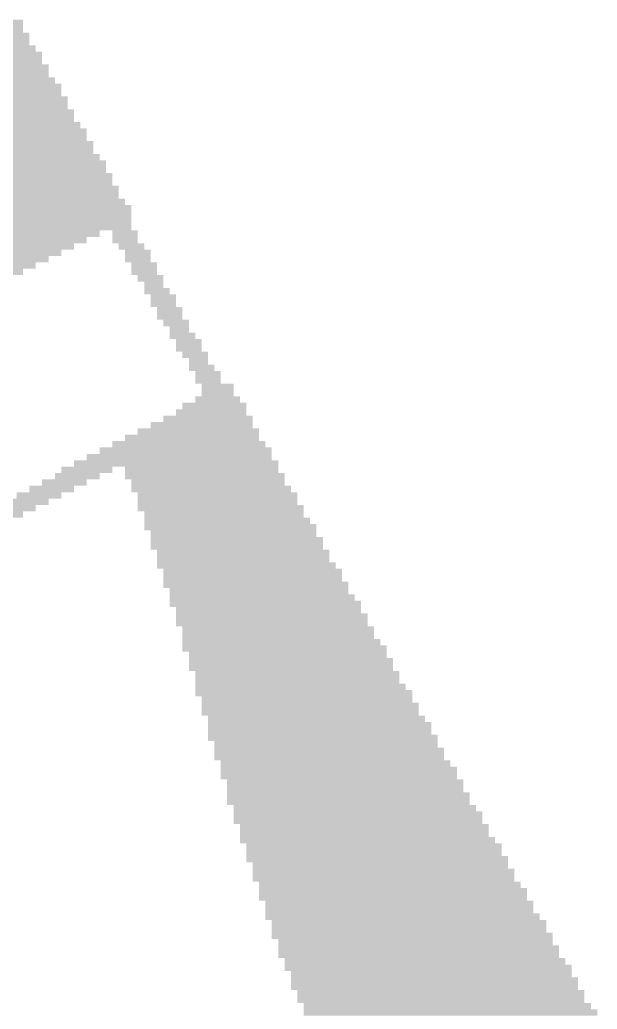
# Model space of a CAD drawing. Extents: x 6.74 to 13.52, y 0.26 to 6.1.
# Drawn here: x 11.25 to 12.4, y 2.224 to 4.193 of the extents above; entities that cross this region are included whole.
import ezdxf

# ---------------------------------------------------------------- set-up
doc = ezdxf.new("R2010")
doc.units = 0
doc.layers.get('0').update_dxf_attribs({"linetype": 'CONTINUOUS'})
doc.layers.add('1', color=7, linetype='CONTINUOUS')

msp = doc.modelspace()

# ---------------------------------------------------------------- linework, layer by layer
for points in [[(11.2568, 4.1802), (9.7455, 4.1802), (11.2568, 4.1929), (9.7455, 4.1929)], [(11.2568, 4.1675), (9.7582, 4.1675), (11.2568, 4.1802), (9.7582, 4.1802)], [(11.2695, 4.1548), (9.7836, 4.1548), (11.2695, 4.1675), (9.7836, 4.1675)], [(11.2695, 4.1421), (9.809, 4.1421), (11.2695, 4.1548), (9.809, 4.1548)], [(11.2822, 4.1294), (9.8217, 4.1294), (11.2822, 4.1421), (9.8217, 4.1421)], [(11.2949, 4.1167), (9.8471, 4.1167), (11.2949, 4.1294), (9.8471, 4.1294)], [(11.2949, 4.104), (9.8725, 4.104), (11.2949, 4.1167), (9.8725, 4.1167)], [(11.3076, 4.0913), (9.8852, 4.0913), (11.3076, 4.104), (9.8852, 4.104)], [(11.3076, 4.0786), (9.9106, 4.0786), (11.3076, 4.0913), (9.9106, 4.0913)], [(11.3203, 4.0659), (9.936, 4.0659), (11.3203, 4.0786), (9.936, 4.0786)], [(11.333, 4.0532), (9.9487, 4.0532), (11.333, 4.0659), (9.9487, 4.0659)], [(11.333, 4.0405), (9.9741, 4.0405), (11.333, 4.0532), (9.9741, 4.0532)], [(11.3457, 4.0278), (9.9995, 4.0278), (11.3457, 4.0405), (9.9995, 4.0405)], [(11.3457, 4.0151), (10.0249, 4.0151), (11.3457, 4.0278), (10.0249, 4.0278)], [(11.3584, 4.0024), (10.0376, 4.0024), (11.3584, 4.0151), (10.0376, 4.0151)], [(11.3584, 3.9897), (10.063, 3.9897), (11.3584, 4.0024), (10.063, 4.0024)], [(11.3711, 3.977), (10.0884, 3.977), (11.3711, 3.9897), (10.0884, 3.9897)], [(11.3838, 3.9643), (10.1011, 3.9643), (11.3838, 3.977), (10.1011, 3.977)], [(11.3838, 3.9516), (10.1265, 3.9516), (11.3838, 3.9643), (10.1265, 3.9643)], [(11.3965, 3.9389), (10.1519, 3.9389), (11.3965, 3.9516), (10.1519, 3.9516)], [(11.3965, 3.9262), (10.1646, 3.9262), (11.3965, 3.9389), (10.1646, 3.9389)], [(11.4092, 3.9135), (10.19, 3.9135), (11.4092, 3.9262), (10.19, 3.9262)], [(11.4219, 3.9008), (10.2154, 3.9008), (11.4219, 3.9135), (10.2154, 3.9135)], [(11.4219, 3.8881), (10.2408, 3.8881), (11.4219, 3.9008), (10.2408, 3.9008)], [(11.4346, 3.8754), (10.2535, 3.8754), (11.4346, 3.8881), (10.2535, 3.8881)], [(11.4346, 3.8627), (10.2789, 3.8627), (11.4346, 3.8754), (10.2789, 3.8754)], [(11.4473, 3.85), (10.3043, 3.85), (11.4473, 3.8627), (10.3043, 3.8627)], [(11.4473, 3.8373), (10.317, 3.8373), (11.4473, 3.85), (10.317, 3.85)], [(11.46, 3.8246), (10.3424, 3.8246), (11.46, 3.8373), (10.3424, 3.8373)], [(11.4727, 3.8119), (10.3678, 3.8119), (11.4727, 3.8246), (10.3678, 3.8246)], [(11.4727, 3.7992), (10.3805, 3.7992), (11.4727, 3.8119), (10.3805, 3.8119)], [(11.4727, 3.7865), (10.4059, 3.7865), (11.4727, 3.7992), (10.4059, 3.7992)], [(11.4727, 3.7738), (10.4313, 3.7738), (11.4727, 3.7865), (10.4313, 3.7865)], [(11.4092, 3.7611), (10.4567, 3.7611), (11.4092, 3.7738), (10.4567, 3.7738)], [(11.3838, 3.7484), (10.4694, 3.7484), (11.3838, 3.7611), (10.4694, 3.7611)], [(11.4854, 3.7611), (11.4346, 3.7611), (11.4854, 3.7738), (11.4346, 3.7738)], [(11.4854, 3.7484), (11.4346, 3.7484), (11.4854, 3.7611), (11.4346, 3.7611)], [(11.3584, 3.7357), (10.4948, 3.7357), (11.3584, 3.7484), (10.4948, 3.7484)], [(11.4981, 3.7357), (11.4473, 3.7357), (11.4981, 3.7484), (11.4473, 3.7484)], [(11.333, 3.723), (10.5202, 3.723), (11.333, 3.7357), (10.5202, 3.7357)], [(11.3076, 3.7103), (10.5456, 3.7103), (11.3076, 3.723), (10.5456, 3.723)], [(11.5108, 3.723), (11.46, 3.723), (11.5108, 3.7357), (11.46, 3.7357)], [(11.5108, 3.7103), (11.46, 3.7103), (11.5108, 3.723), (11.46, 3.723)], [(11.2822, 3.6976), (10.5583, 3.6976), (11.2822, 3.7103), (10.5583, 3.7103)], [(11.5235, 3.6976), (11.4727, 3.6976), (11.5235, 3.7103), (11.4727, 3.7103)], [(11.2568, 3.6849), (10.5837, 3.6849), (11.2568, 3.6976), (10.5837, 3.6976)], [(11.5235, 3.6849), (11.4727, 3.6849), (11.5235, 3.6976), (11.4727, 3.6976)], [(11.5362, 3.6722), (11.4854, 3.6722), (11.5362, 3.6849), (11.4854, 3.6849)], [(11.5362, 3.6595), (11.4981, 3.6595), (11.5362, 3.6722), (11.4981, 3.6722)], [(11.5489, 3.6468), (11.4981, 3.6468), (11.5489, 3.6595), (11.4981, 3.6595)], [(11.5616, 3.6341), (11.5108, 3.6341), (11.5616, 3.6468), (11.5108, 3.6468)], [(11.5616, 3.6214), (11.5108, 3.6214), (11.5616, 3.6341), (11.5108, 3.6341)], [(11.5743, 3.6087), (11.5235, 3.6087), (11.5743, 3.6214), (11.5235, 3.6214)], [(11.5743, 3.596), (11.5235, 3.596), (11.5743, 3.6087), (11.5235, 3.6087)], [(11.587, 3.5833), (11.5362, 3.5833), (11.587, 3.596), (11.5362, 3.596)], [(11.587, 3.5706), (11.5489, 3.5706), (11.587, 3.5833), (11.5489, 3.5833)], [(11.5997, 3.5579), (11.5489, 3.5579), (11.5997, 3.5706), (11.5489, 3.5706)], [(11.6124, 3.5452), (11.5616, 3.5452), (11.6124, 3.5579), (11.5616, 3.5579)], [(11.6124, 3.5325), (11.5616, 3.5325), (11.6124, 3.5452), (11.5616, 3.5452)], [(11.6251, 3.5198), (11.5743, 3.5198), (11.6251, 3.5325), (11.5743, 3.5325)], [(11.6251, 3.5071), (11.587, 3.5071), (11.6251, 3.5198), (11.587, 3.5198)], [(11.6378, 3.4944), (11.587, 3.4944), (11.6378, 3.5071), (11.587, 3.5071)], [(11.6505, 3.4817), (11.5997, 3.4817), (11.6505, 3.4944), (11.5997, 3.4944)], [(11.6505, 3.469), (11.5997, 3.469), (11.6505, 3.4817), (11.5997, 3.4817)], [(11.6759, 3.4563), (11.6124, 3.4563), (11.6759, 3.469), (11.6124, 3.469)], [(11.6759, 3.4436), (11.6124, 3.4436), (11.6759, 3.4563), (11.6124, 3.4563)], [(11.7013, 3.4182), (11.5743, 3.4182), (11.7013, 3.4309), (11.5743, 3.4309)], [(11.6886, 3.4309), (11.5997, 3.4309), (11.6886, 3.4436), (11.5997, 3.4436)], [(11.714, 3.3928), (11.5362, 3.3928), (11.714, 3.4055), (11.5362, 3.4055)], [(11.7013, 3.4055), (11.5616, 3.4055), (11.7013, 3.4182), (11.5616, 3.4182)], [(11.714, 3.3801), (11.5108, 3.3801), (11.714, 3.3928), (11.5108, 3.3928)], [(11.7267, 3.3547), (11.46, 3.3547), (11.7267, 3.3674), (11.46, 3.3674)], [(11.7267, 3.3674), (11.4854, 3.3674), (11.7267, 3.3801), (11.4854, 3.3801)], [(11.7394, 3.342), (11.4346, 3.342), (11.7394, 3.3547), (11.4346, 3.3547)], [(11.7521, 3.3166), (11.3838, 3.3166), (11.7521, 3.3293), (11.3838, 3.3293)], [(11.7521, 3.3293), (11.4092, 3.3293), (11.7521, 3.342), (11.4092, 3.342)], [(11.7648, 3.3039), (11.3584, 3.3039), (11.7648, 3.3166), (11.3584, 3.3166)], [(11.4092, 3.2785), (11.3203, 3.2785), (11.4092, 3.2912), (11.3203, 3.2912)], [(11.4346, 3.2912), (11.333, 3.2912), (11.4346, 3.3039), (11.333, 3.3039)], [(11.7648, 3.2912), (11.46, 3.2912), (11.7648, 3.3039), (11.46, 3.3039)], [(11.7775, 3.2785), (11.46, 3.2785), (11.7775, 3.2912), (11.46, 3.2912)], [(11.3838, 3.2658), (11.2949, 3.2658), (11.3838, 3.2785), (11.2949, 3.2785)], [(11.7775, 3.2658), (11.4727, 3.2658), (11.7775, 3.2785), (11.4727, 3.2785)], [(11.333, 3.2404), (11.2441, 3.2404), (11.333, 3.2531), (11.2441, 3.2531)], [(11.3584, 3.2531), (11.2695, 3.2531), (11.3584, 3.2658), (11.2695, 3.2658)], [(11.7902, 3.2531), (11.4727, 3.2531), (11.7902, 3.2658), (11.4727, 3.2658)], [(11.8029, 3.2404), (11.4854, 3.2404), (11.8029, 3.2531), (11.4854, 3.2531)], [(11.3076, 3.2277), (11.2187, 3.2277), (11.3076, 3.2404), (11.2187, 3.2404)], [(11.8029, 3.2277), (11.4854, 3.2277), (11.8029, 3.2404), (11.4854, 3.2404)], [(11.2568, 3.2023), (11.1679, 3.2023), (11.2568, 3.215), (11.1679, 3.215)], [(11.2822, 3.215), (11.1933, 3.215), (11.2822, 3.2277), (11.1933, 3.2277)], [(11.8156, 3.215), (11.4854, 3.215), (11.8156, 3.2277), (11.4854, 3.2277)], [(11.8156, 3.2023), (11.4981, 3.2023), (11.8156, 3.215), (11.4981, 3.215)], [(11.8283, 3.1896), (11.4981, 3.1896), (11.8283, 3.2023), (11.4981, 3.2023)], [(11.841, 3.1769), (11.4981, 3.1769), (11.841, 3.1896), (11.4981, 3.1896)], [(11.841, 3.1642), (11.5108, 3.1642), (11.841, 3.1769), (11.5108, 3.1769)], [(11.8537, 3.1515), (11.5108, 3.1515), (11.8537, 3.1642), (11.5108, 3.1642)], [(11.8537, 3.1388), (11.5108, 3.1388), (11.8537, 3.1515), (11.5108, 3.1515)], [(11.8664, 3.1261), (11.5235, 3.1261), (11.8664, 3.1388), (11.5235, 3.1388)], [(11.8664, 3.1134), (11.5235, 3.1134), (11.8664, 3.1261), (11.5235, 3.1261)], [(11.8791, 3.1007), (11.5235, 3.1007), (11.8791, 3.1134), (11.5235, 3.1134)], [(11.8918, 3.088), (11.5362, 3.088), (11.8918, 3.1007), (11.5362, 3.1007)], [(11.8918, 3.0753), (11.5362, 3.0753), (11.8918, 3.088), (11.5362, 3.088)], [(11.9045, 3.0626), (11.5362, 3.0626), (11.9045, 3.0753), (11.5362, 3.0753)], [(11.9045, 3.0499), (11.5489, 3.0499), (11.9045, 3.0626), (11.5489, 3.0626)], [(11.9172, 3.0372), (11.5489, 3.0372), (11.9172, 3.0499), (11.5489, 3.0499)], [(11.9299, 3.0245), (11.5489, 3.0245), (11.9299, 3.0372), (11.5489, 3.0372)], [(11.9299, 3.0118), (11.5616, 3.0118), (11.9299, 3.0245), (11.5616, 3.0245)], [(11.9426, 2.9991), (11.5616, 2.9991), (11.9426, 3.0118), (11.5616, 3.0118)], [(11.9426, 2.9864), (11.5616, 2.9864), (11.9426, 2.9991), (11.5616, 2.9991)], [(11.9553, 2.9737), (11.5743, 2.9737), (11.9553, 2.9864), (11.5743, 2.9864)], [(11.9553, 2.961), (11.5743, 2.961), (11.9553, 2.9737), (11.5743, 2.9737)], [(11.968, 2.9483), (11.5743, 2.9483), (11.968, 2.961), (11.5743, 2.961)], [(11.9807, 2.9356), (11.5743, 2.9356), (11.9807, 2.9483), (11.5743, 2.9483)], [(11.9807, 2.9229), (11.587, 2.9229), (11.9807, 2.9356), (11.587, 2.9356)], [(11.9934, 2.9102), (11.587, 2.9102), (11.9934, 2.9229), (11.587, 2.9229)], [(11.9934, 2.8975), (11.587, 2.8975), (11.9934, 2.9102), (11.587, 2.9102)], [(12.0061, 2.8848), (11.5997, 2.8848), (12.0061, 2.8975), (11.5997, 2.8975)], [(12.0061, 2.8721), (11.5997, 2.8721), (12.0061, 2.8848), (11.5997, 2.8848)], [(12.0188, 2.8594), (11.5997, 2.8594), (12.0188, 2.8721), (11.5997, 2.8721)], [(12.0315, 2.8467), (11.5997, 2.8467), (12.0315, 2.8594), (11.5997, 2.8594)], [(12.0315, 2.834), (11.6124, 2.834), (12.0315, 2.8467), (11.6124, 2.8467)], [(12.0442, 2.8213), (11.6124, 2.8213), (12.0442, 2.834), (11.6124, 2.834)], [(12.0442, 2.8086), (11.6124, 2.8086), (12.0442, 2.8213), (11.6124, 2.8213)], [(12.0569, 2.7959), (11.6251, 2.7959), (12.0569, 2.8086), (11.6251, 2.8086)], [(12.0696, 2.7832), (11.6251, 2.7832), (12.0696, 2.7959), (11.6251, 2.7959)], [(12.0696, 2.7705), (11.6251, 2.7705), (12.0696, 2.7832), (11.6251, 2.7832)], [(12.0823, 2.7578), (11.6251, 2.7578), (12.0823, 2.7705), (11.6251, 2.7705)], [(12.0823, 2.7451), (11.6378, 2.7451), (12.0823, 2.7578), (11.6378, 2.7578)], [(12.095, 2.7324), (11.6378, 2.7324), (12.095, 2.7451), (11.6378, 2.7451)], [(12.095, 2.7197), (11.6378, 2.7197), (12.095, 2.7324), (11.6378, 2.7324)], [(12.1077, 2.707), (11.6505, 2.707), (12.1077, 2.7197), (11.6505, 2.7197)], [(12.1204, 2.6943), (11.6505, 2.6943), (12.1204, 2.707), (11.6505, 2.707)], [(12.1204, 2.6816), (11.6505, 2.6816), (12.1204, 2.6943), (11.6505, 2.6943)], [(12.1331, 2.6689), (11.6632, 2.6689), (12.1331, 2.6816), (11.6632, 2.6816)], [(12.1331, 2.6562), (11.6632, 2.6562), (12.1331, 2.6689), (11.6632, 2.6689)], [(12.1458, 2.6435), (11.6632, 2.6435), (12.1458, 2.6562), (11.6632, 2.6562)], [(12.1458, 2.6308), (11.6632, 2.6308), (12.1458, 2.6435), (11.6632, 2.6435)], [(12.1585, 2.6181), (11.6759, 2.6181), (12.1585, 2.6308), (11.6759, 2.6308)], [(12.1712, 2.6054), (11.6759, 2.6054), (12.1712, 2.6181), (11.6759, 2.6181)], [(12.1712, 2.5927), (11.6759, 2.5927), (12.1712, 2.6054), (11.6759, 2.6054)], [(12.1839, 2.58), (11.6886, 2.58), (12.1839, 2.5927), (11.6886, 2.5927)], [(12.1839, 2.5673), (11.6886, 2.5673), (12.1839, 2.58), (11.6886, 2.58)], [(12.1966, 2.5546), (11.6886, 2.5546), (12.1966, 2.5673), (11.6886, 2.5673)], [(12.2093, 2.5419), (11.7013, 2.5419), (12.2093, 2.5546), (11.7013, 2.5546)], [(12.2093, 2.5292), (11.7013, 2.5292), (12.2093, 2.5419), (11.7013, 2.5419)], [(12.222, 2.5165), (11.7013, 2.5165), (12.222, 2.5292), (11.7013, 2.5292)], [(12.222, 2.5038), (11.714, 2.5038), (12.222, 2.5165), (11.714, 2.5165)], [(12.2347, 2.4911), (11.714, 2.4911), (12.2347, 2.5038), (11.714, 2.5038)], [(12.2347, 2.4784), (11.714, 2.4784), (12.2347, 2.4911), (11.714, 2.4911)], [(12.2474, 2.4657), (11.7267, 2.4657), (12.2474, 2.4784), (11.7267, 2.4784)], [(12.2601, 2.453), (11.7267, 2.453), (12.2601, 2.4657), (11.7267, 2.4657)], [(12.2601, 2.4403), (11.7267, 2.4403), (12.2601, 2.453), (11.7267, 2.453)], [(12.2728, 2.4276), (11.7394, 2.4276), (12.2728, 2.4403), (11.7394, 2.4403)], [(12.2728, 2.4149), (11.7394, 2.4149), (12.2728, 2.4276), (11.7394, 2.4276)], [(12.2855, 2.4022), (11.7394, 2.4022), (12.2855, 2.4149), (11.7394, 2.4149)], [(12.2982, 2.3895), (11.7521, 2.3895), (12.2982, 2.4022), (11.7521, 2.4022)], [(12.2982, 2.3768), (11.7521, 2.3768), (12.2982, 2.3895), (11.7521, 2.3895)], [(12.3109, 2.3641), (11.7521, 2.3641), (12.3109, 2.3768), (11.7521, 2.3768)], [(12.3109, 2.3514), (11.7648, 2.3514), (12.3109, 2.3641), (11.7648, 2.3641)], [(12.3236, 2.3387), (11.7648, 2.3387), (12.3236, 2.3514), (11.7648, 2.3514)], [(12.3236, 2.326), (11.7648, 2.326), (12.3236, 2.3387), (11.7648, 2.3387)], [(12.3363, 2.3133), (11.7775, 2.3133), (12.3363, 2.326), (11.7775, 2.326)], [(12.349, 2.3006), (11.7775, 2.3006), (12.349, 2.3133), (11.7775, 2.3133)], [(12.349, 2.2879), (11.7902, 2.2879), (12.349, 2.3006), (11.7902, 2.3006)], [(12.3617, 2.2752), (11.7902, 2.2752), (12.3617, 2.2879), (11.7902, 2.2879)], [(12.3617, 2.2625), (11.7902, 2.2625), (12.3617, 2.2752), (11.7902, 2.2752)], [(12.3744, 2.2498), (11.8029, 2.2498), (12.3744, 2.2625), (11.8029, 2.2625)], [(12.3744, 2.2371), (11.8029, 2.2371), (12.3744, 2.2498), (11.8029, 2.2498)], [(12.3871, 2.2244), (11.8156, 2.2244), (12.3871, 2.2371), (11.8156, 2.2371)]]:
    msp.add_solid(points)
at = {"layer": '1'}
for points in [[(11.2568, 4.1802), (9.7455, 4.1802), (11.2568, 4.1929), (9.7455, 4.1929)], [(11.2568, 4.1675), (9.7582, 4.1675), (11.2568, 4.1802), (9.7582, 4.1802)], [(11.2695, 4.1548), (9.7836, 4.1548), (11.2695, 4.1675), (9.7836, 4.1675)], [(11.2695, 4.1421), (9.809, 4.1421), (11.2695, 4.1548), (9.809, 4.1548)], [(11.2822, 4.1294), (9.8217, 4.1294), (11.2822, 4.1421), (9.8217, 4.1421)], [(11.2949, 4.1167), (9.8471, 4.1167), (11.2949, 4.1294), (9.8471, 4.1294)], [(11.2949, 4.104), (9.8725, 4.104), (11.2949, 4.1167), (9.8725, 4.1167)], [(11.3076, 4.0913), (9.8852, 4.0913), (11.3076, 4.104), (9.8852, 4.104)], [(11.3076, 4.0786), (9.9106, 4.0786), (11.3076, 4.0913), (9.9106, 4.0913)], [(11.3203, 4.0659), (9.936, 4.0659), (11.3203, 4.0786), (9.936, 4.0786)], [(11.333, 4.0532), (9.9487, 4.0532), (11.333, 4.0659), (9.9487, 4.0659)], [(11.333, 4.0405), (9.9741, 4.0405), (11.333, 4.0532), (9.9741, 4.0532)], [(11.3457, 4.0278), (9.9995, 4.0278), (11.3457, 4.0405), (9.9995, 4.0405)], [(11.3457, 4.0151), (10.0249, 4.0151), (11.3457, 4.0278), (10.0249, 4.0278)], [(11.3584, 4.0024), (10.0376, 4.0024), (11.3584, 4.0151), (10.0376, 4.0151)], [(11.3584, 3.9897), (10.063, 3.9897), (11.3584, 4.0024), (10.063, 4.0024)], [(11.3711, 3.977), (10.0884, 3.977), (11.3711, 3.9897), (10.0884, 3.9897)], [(11.3838, 3.9643), (10.1011, 3.9643), (11.3838, 3.977), (10.1011, 3.977)], [(11.3838, 3.9516), (10.1265, 3.9516), (11.3838, 3.9643), (10.1265, 3.9643)], [(11.3965, 3.9389), (10.1519, 3.9389), (11.3965, 3.9516), (10.1519, 3.9516)], [(11.3965, 3.9262), (10.1646, 3.9262), (11.3965, 3.9389), (10.1646, 3.9389)], [(11.4092, 3.9135), (10.19, 3.9135), (11.4092, 3.9262), (10.19, 3.9262)], [(11.4219, 3.9008), (10.2154, 3.9008), (11.4219, 3.9135), (10.2154, 3.9135)], [(11.4219, 3.8881), (10.2408, 3.8881), (11.4219, 3.9008), (10.2408, 3.9008)], [(11.4346, 3.8754), (10.2535, 3.8754), (11.4346, 3.8881), (10.2535, 3.8881)], [(11.4346, 3.8627), (10.2789, 3.8627), (11.4346, 3.8754), (10.2789, 3.8754)], [(11.4473, 3.85), (10.3043, 3.85), (11.4473, 3.8627), (10.3043, 3.8627)], [(11.4473, 3.8373), (10.317, 3.8373), (11.4473, 3.85), (10.317, 3.85)], [(11.46, 3.8246), (10.3424, 3.8246), (11.46, 3.8373), (10.3424, 3.8373)], [(11.4727, 3.8119), (10.3678, 3.8119), (11.4727, 3.8246), (10.3678, 3.8246)], [(11.4727, 3.7992), (10.3805, 3.7992), (11.4727, 3.8119), (10.3805, 3.8119)], [(11.4727, 3.7865), (10.4059, 3.7865), (11.4727, 3.7992), (10.4059, 3.7992)], [(11.4727, 3.7738), (10.4313, 3.7738), (11.4727, 3.7865), (10.4313, 3.7865)], [(11.4092, 3.7611), (10.4567, 3.7611), (11.4092, 3.7738), (10.4567, 3.7738)], [(11.3838, 3.7484), (10.4694, 3.7484), (11.3838, 3.7611), (10.4694, 3.7611)], [(11.4854, 3.7611), (11.4346, 3.7611), (11.4854, 3.7738), (11.4346, 3.7738)], [(11.4854, 3.7484), (11.4346, 3.7484), (11.4854, 3.7611), (11.4346, 3.7611)], [(11.3584, 3.7357), (10.4948, 3.7357), (11.3584, 3.7484), (10.4948, 3.7484)], [(11.4981, 3.7357), (11.4473, 3.7357), (11.4981, 3.7484), (11.4473, 3.7484)], [(11.333, 3.723), (10.5202, 3.723), (11.333, 3.7357), (10.5202, 3.7357)], [(11.3076, 3.7103), (10.5456, 3.7103), (11.3076, 3.723), (10.5456, 3.723)], [(11.5108, 3.723), (11.46, 3.723), (11.5108, 3.7357), (11.46, 3.7357)], [(11.5108, 3.7103), (11.46, 3.7103), (11.5108, 3.723), (11.46, 3.723)], [(11.2822, 3.6976), (10.5583, 3.6976), (11.2822, 3.7103), (10.5583, 3.7103)], [(11.5235, 3.6976), (11.4727, 3.6976), (11.5235, 3.7103), (11.4727, 3.7103)], [(11.2568, 3.6849), (10.5837, 3.6849), (11.2568, 3.6976), (10.5837, 3.6976)], [(11.5235, 3.6849), (11.4727, 3.6849), (11.5235, 3.6976), (11.4727, 3.6976)], [(11.5362, 3.6722), (11.4854, 3.6722), (11.5362, 3.6849), (11.4854, 3.6849)], [(11.5362, 3.6595), (11.4981, 3.6595), (11.5362, 3.6722), (11.4981, 3.6722)], [(11.5489, 3.6468), (11.4981, 3.6468), (11.5489, 3.6595), (11.4981, 3.6595)], [(11.5616, 3.6341), (11.5108, 3.6341), (11.5616, 3.6468), (11.5108, 3.6468)], [(11.5616, 3.6214), (11.5108, 3.6214), (11.5616, 3.6341), (11.5108, 3.6341)], [(11.5743, 3.6087), (11.5235, 3.6087), (11.5743, 3.6214), (11.5235, 3.6214)], [(11.5743, 3.596), (11.5235, 3.596), (11.5743, 3.6087), (11.5235, 3.6087)], [(11.587, 3.5833), (11.5362, 3.5833), (11.587, 3.596), (11.5362, 3.596)], [(11.587, 3.5706), (11.5489, 3.5706), (11.587, 3.5833), (11.5489, 3.5833)], [(11.5997, 3.5579), (11.5489, 3.5579), (11.5997, 3.5706), (11.5489, 3.5706)], [(11.6124, 3.5452), (11.5616, 3.5452), (11.6124, 3.5579), (11.5616, 3.5579)], [(11.6124, 3.5325), (11.5616, 3.5325), (11.6124, 3.5452), (11.5616, 3.5452)], [(11.6251, 3.5198), (11.5743, 3.5198), (11.6251, 3.5325), (11.5743, 3.5325)], [(11.6251, 3.5071), (11.587, 3.5071), (11.6251, 3.5198), (11.587, 3.5198)], [(11.6378, 3.4944), (11.587, 3.4944), (11.6378, 3.5071), (11.587, 3.5071)], [(11.6505, 3.4817), (11.5997, 3.4817), (11.6505, 3.4944), (11.5997, 3.4944)], [(11.6505, 3.469), (11.5997, 3.469), (11.6505, 3.4817), (11.5997, 3.4817)], [(11.6759, 3.4563), (11.6124, 3.4563), (11.6759, 3.469), (11.6124, 3.469)], [(11.6759, 3.4436), (11.6124, 3.4436), (11.6759, 3.4563), (11.6124, 3.4563)], [(11.7013, 3.4182), (11.5743, 3.4182), (11.7013, 3.4309), (11.5743, 3.4309)], [(11.6886, 3.4309), (11.5997, 3.4309), (11.6886, 3.4436), (11.5997, 3.4436)], [(11.714, 3.3928), (11.5362, 3.3928), (11.714, 3.4055), (11.5362, 3.4055)], [(11.7013, 3.4055), (11.5616, 3.4055), (11.7013, 3.4182), (11.5616, 3.4182)], [(11.714, 3.3801), (11.5108, 3.3801), (11.714, 3.3928), (11.5108, 3.3928)], [(11.7267, 3.3547), (11.46, 3.3547), (11.7267, 3.3674), (11.46, 3.3674)], [(11.7267, 3.3674), (11.4854, 3.3674), (11.7267, 3.3801), (11.4854, 3.3801)], [(11.7394, 3.342), (11.4346, 3.342), (11.7394, 3.3547), (11.4346, 3.3547)], [(11.7521, 3.3166), (11.3838, 3.3166), (11.7521, 3.3293), (11.3838, 3.3293)], [(11.7521, 3.3293), (11.4092, 3.3293), (11.7521, 3.342), (11.4092, 3.342)], [(11.7648, 3.3039), (11.3584, 3.3039), (11.7648, 3.3166), (11.3584, 3.3166)], [(11.4092, 3.2785), (11.3203, 3.2785), (11.4092, 3.2912), (11.3203, 3.2912)], [(11.4346, 3.2912), (11.333, 3.2912), (11.4346, 3.3039), (11.333, 3.3039)], [(11.7648, 3.2912), (11.46, 3.2912), (11.7648, 3.3039), (11.46, 3.3039)], [(11.7775, 3.2785), (11.46, 3.2785), (11.7775, 3.2912), (11.46, 3.2912)], [(11.3838, 3.2658), (11.2949, 3.2658), (11.3838, 3.2785), (11.2949, 3.2785)], [(11.7775, 3.2658), (11.4727, 3.2658), (11.7775, 3.2785), (11.4727, 3.2785)], [(11.333, 3.2404), (11.2441, 3.2404), (11.333, 3.2531), (11.2441, 3.2531)], [(11.3584, 3.2531), (11.2695, 3.2531), (11.3584, 3.2658), (11.2695, 3.2658)], [(11.7902, 3.2531), (11.4727, 3.2531), (11.7902, 3.2658), (11.4727, 3.2658)], [(11.8029, 3.2404), (11.4854, 3.2404), (11.8029, 3.2531), (11.4854, 3.2531)], [(11.3076, 3.2277), (11.2187, 3.2277), (11.3076, 3.2404), (11.2187, 3.2404)], [(11.8029, 3.2277), (11.4854, 3.2277), (11.8029, 3.2404), (11.4854, 3.2404)], [(11.2568, 3.2023), (11.1679, 3.2023), (11.2568, 3.215), (11.1679, 3.215)], [(11.2822, 3.215), (11.1933, 3.215), (11.2822, 3.2277), (11.1933, 3.2277)], [(11.8156, 3.215), (11.4854, 3.215), (11.8156, 3.2277), (11.4854, 3.2277)], [(11.8156, 3.2023), (11.4981, 3.2023), (11.8156, 3.215), (11.4981, 3.215)], [(11.8283, 3.1896), (11.4981, 3.1896), (11.8283, 3.2023), (11.4981, 3.2023)], [(11.841, 3.1769), (11.4981, 3.1769), (11.841, 3.1896), (11.4981, 3.1896)], [(11.841, 3.1642), (11.5108, 3.1642), (11.841, 3.1769), (11.5108, 3.1769)], [(11.8537, 3.1515), (11.5108, 3.1515), (11.8537, 3.1642), (11.5108, 3.1642)], [(11.8537, 3.1388), (11.5108, 3.1388), (11.8537, 3.1515), (11.5108, 3.1515)], [(11.8664, 3.1261), (11.5235, 3.1261), (11.8664, 3.1388), (11.5235, 3.1388)], [(11.8664, 3.1134), (11.5235, 3.1134), (11.8664, 3.1261), (11.5235, 3.1261)], [(11.8791, 3.1007), (11.5235, 3.1007), (11.8791, 3.1134), (11.5235, 3.1134)], [(11.8918, 3.088), (11.5362, 3.088), (11.8918, 3.1007), (11.5362, 3.1007)], [(11.8918, 3.0753), (11.5362, 3.0753), (11.8918, 3.088), (11.5362, 3.088)], [(11.9045, 3.0626), (11.5362, 3.0626), (11.9045, 3.0753), (11.5362, 3.0753)], [(11.9045, 3.0499), (11.5489, 3.0499), (11.9045, 3.0626), (11.5489, 3.0626)], [(11.9172, 3.0372), (11.5489, 3.0372), (11.9172, 3.0499), (11.5489, 3.0499)], [(11.9299, 3.0245), (11.5489, 3.0245), (11.9299, 3.0372), (11.5489, 3.0372)], [(11.9299, 3.0118), (11.5616, 3.0118), (11.9299, 3.0245), (11.5616, 3.0245)], [(11.9426, 2.9991), (11.5616, 2.9991), (11.9426, 3.0118), (11.5616, 3.0118)], [(11.9426, 2.9864), (11.5616, 2.9864), (11.9426, 2.9991), (11.5616, 2.9991)], [(11.9553, 2.9737), (11.5743, 2.9737), (11.9553, 2.9864), (11.5743, 2.9864)], [(11.9553, 2.961), (11.5743, 2.961), (11.9553, 2.9737), (11.5743, 2.9737)], [(11.968, 2.9483), (11.5743, 2.9483), (11.968, 2.961), (11.5743, 2.961)], [(11.9807, 2.9356), (11.5743, 2.9356), (11.9807, 2.9483), (11.5743, 2.9483)], [(11.9807, 2.9229), (11.587, 2.9229), (11.9807, 2.9356), (11.587, 2.9356)], [(11.9934, 2.9102), (11.587, 2.9102), (11.9934, 2.9229), (11.587, 2.9229)], [(11.9934, 2.8975), (11.587, 2.8975), (11.9934, 2.9102), (11.587, 2.9102)], [(12.0061, 2.8848), (11.5997, 2.8848), (12.0061, 2.8975), (11.5997, 2.8975)], [(12.0061, 2.8721), (11.5997, 2.8721), (12.0061, 2.8848), (11.5997, 2.8848)], [(12.0188, 2.8594), (11.5997, 2.8594), (12.0188, 2.8721), (11.5997, 2.8721)], [(12.0315, 2.8467), (11.5997, 2.8467), (12.0315, 2.8594), (11.5997, 2.8594)], [(12.0315, 2.834), (11.6124, 2.834), (12.0315, 2.8467), (11.6124, 2.8467)], [(12.0442, 2.8213), (11.6124, 2.8213), (12.0442, 2.834), (11.6124, 2.834)], [(12.0442, 2.8086), (11.6124, 2.8086), (12.0442, 2.8213), (11.6124, 2.8213)], [(12.0569, 2.7959), (11.6251, 2.7959), (12.0569, 2.8086), (11.6251, 2.8086)], [(12.0696, 2.7832), (11.6251, 2.7832), (12.0696, 2.7959), (11.6251, 2.7959)], [(12.0696, 2.7705), (11.6251, 2.7705), (12.0696, 2.7832), (11.6251, 2.7832)], [(12.0823, 2.7578), (11.6251, 2.7578), (12.0823, 2.7705), (11.6251, 2.7705)], [(12.0823, 2.7451), (11.6378, 2.7451), (12.0823, 2.7578), (11.6378, 2.7578)], [(12.095, 2.7324), (11.6378, 2.7324), (12.095, 2.7451), (11.6378, 2.7451)], [(12.095, 2.7197), (11.6378, 2.7197), (12.095, 2.7324), (11.6378, 2.7324)], [(12.1077, 2.707), (11.6505, 2.707), (12.1077, 2.7197), (11.6505, 2.7197)], [(12.1204, 2.6943), (11.6505, 2.6943), (12.1204, 2.707), (11.6505, 2.707)], [(12.1204, 2.6816), (11.6505, 2.6816), (12.1204, 2.6943), (11.6505, 2.6943)], [(12.1331, 2.6689), (11.6632, 2.6689), (12.1331, 2.6816), (11.6632, 2.6816)], [(12.1331, 2.6562), (11.6632, 2.6562), (12.1331, 2.6689), (11.6632, 2.6689)], [(12.1458, 2.6435), (11.6632, 2.6435), (12.1458, 2.6562), (11.6632, 2.6562)], [(12.1458, 2.6308), (11.6632, 2.6308), (12.1458, 2.6435), (11.6632, 2.6435)], [(12.1585, 2.6181), (11.6759, 2.6181), (12.1585, 2.6308), (11.6759, 2.6308)], [(12.1712, 2.6054), (11.6759, 2.6054), (12.1712, 2.6181), (11.6759, 2.6181)], [(12.1712, 2.5927), (11.6759, 2.5927), (12.1712, 2.6054), (11.6759, 2.6054)], [(12.1839, 2.58), (11.6886, 2.58), (12.1839, 2.5927), (11.6886, 2.5927)], [(12.1839, 2.5673), (11.6886, 2.5673), (12.1839, 2.58), (11.6886, 2.58)], [(12.1966, 2.5546), (11.6886, 2.5546), (12.1966, 2.5673), (11.6886, 2.5673)], [(12.2093, 2.5419), (11.7013, 2.5419), (12.2093, 2.5546), (11.7013, 2.5546)], [(12.2093, 2.5292), (11.7013, 2.5292), (12.2093, 2.5419), (11.7013, 2.5419)], [(12.222, 2.5165), (11.7013, 2.5165), (12.222, 2.5292), (11.7013, 2.5292)], [(12.222, 2.5038), (11.714, 2.5038), (12.222, 2.5165), (11.714, 2.5165)], [(12.2347, 2.4911), (11.714, 2.4911), (12.2347, 2.5038), (11.714, 2.5038)], [(12.2347, 2.4784), (11.714, 2.4784), (12.2347, 2.4911), (11.714, 2.4911)], [(12.2474, 2.4657), (11.7267, 2.4657), (12.2474, 2.4784), (11.7267, 2.4784)], [(12.2601, 2.453), (11.7267, 2.453), (12.2601, 2.4657), (11.7267, 2.4657)], [(12.2601, 2.4403), (11.7267, 2.4403), (12.2601, 2.453), (11.7267, 2.453)], [(12.2728, 2.4276), (11.7394, 2.4276), (12.2728, 2.4403), (11.7394, 2.4403)], [(12.2728, 2.4149), (11.7394, 2.4149), (12.2728, 2.4276), (11.7394, 2.4276)], [(12.2855, 2.4022), (11.7394, 2.4022), (12.2855, 2.4149), (11.7394, 2.4149)], [(12.2982, 2.3895), (11.7521, 2.3895), (12.2982, 2.4022), (11.7521, 2.4022)], [(12.2982, 2.3768), (11.7521, 2.3768), (12.2982, 2.3895), (11.7521, 2.3895)], [(12.3109, 2.3641), (11.7521, 2.3641), (12.3109, 2.3768), (11.7521, 2.3768)], [(12.3109, 2.3514), (11.7648, 2.3514), (12.3109, 2.3641), (11.7648, 2.3641)], [(12.3236, 2.3387), (11.7648, 2.3387), (12.3236, 2.3514), (11.7648, 2.3514)], [(12.3236, 2.326), (11.7648, 2.326), (12.3236, 2.3387), (11.7648, 2.3387)], [(12.3363, 2.3133), (11.7775, 2.3133), (12.3363, 2.326), (11.7775, 2.326)], [(12.349, 2.3006), (11.7775, 2.3006), (12.349, 2.3133), (11.7775, 2.3133)], [(12.349, 2.2879), (11.7902, 2.2879), (12.349, 2.3006), (11.7902, 2.3006)], [(12.3617, 2.2752), (11.7902, 2.2752), (12.3617, 2.2879), (11.7902, 2.2879)], [(12.3617, 2.2625), (11.7902, 2.2625), (12.3617, 2.2752), (11.7902, 2.2752)], [(12.3744, 2.2498), (11.8029, 2.2498), (12.3744, 2.2625), (11.8029, 2.2625)], [(12.3744, 2.2371), (11.8029, 2.2371), (12.3744, 2.2498), (11.8029, 2.2498)], [(12.3871, 2.2244), (11.8156, 2.2244), (12.3871, 2.2371), (11.8156, 2.2371)], [(12.3998, 2.2117), (11.8156, 2.2117), (12.3998, 2.2244), (11.8156, 2.2244)]]:
    msp.add_solid(points, dxfattribs=at)

doc.saveas('drawing.dxf')
